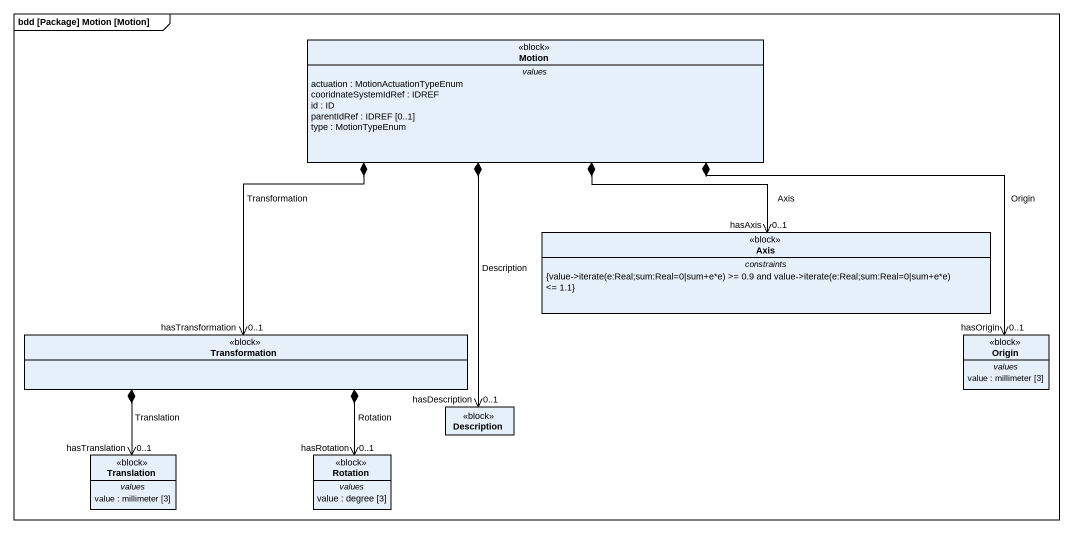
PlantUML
@startuml
mainframe bdd [Package] Motion [Motion]
hide circle
hide empty members
class Motion <<block>> {
  -- values --
  actuation : MotionActuationTypeEnum
  cooridnateSystemIdRef : IDREF
  id : ID
  parentIdRef : IDREF [0..1]
  type : MotionTypeEnum
}
class Axis <<block>> {
  -- constraints --
  {field} {value->iterate(e:Real;sum:Real=0|sum+e*e) >= 0.9 and value->iterate(e:Real;sum:Real=0|sum+e*e) <= 1.1}
}
class Transformation <<block>>
class Origin <<block>> {
  -- values --
  value : millimeter [3]
}
class Description <<block>>
class Translation <<block>> {
  -- values --
  value : millimeter [3]
}
class Rotation <<block>> {
  -- values --
  value : degree [3]
}
Motion *--> "hasAxis\n0..1" Axis : Axis
Motion *--> "0..1\nhasTransformation" Transformation : Transformation
Motion *-right-> "0..1\nhasOrigin" Origin : Origin
Motion *--> "0..1\nhasDescription" Description : Description
Transformation *--> "hasTranslation\n0..1" Translation : Translation
Transformation *--> "hasRotation\n0..1" Rotation : Rotation
@enduml
